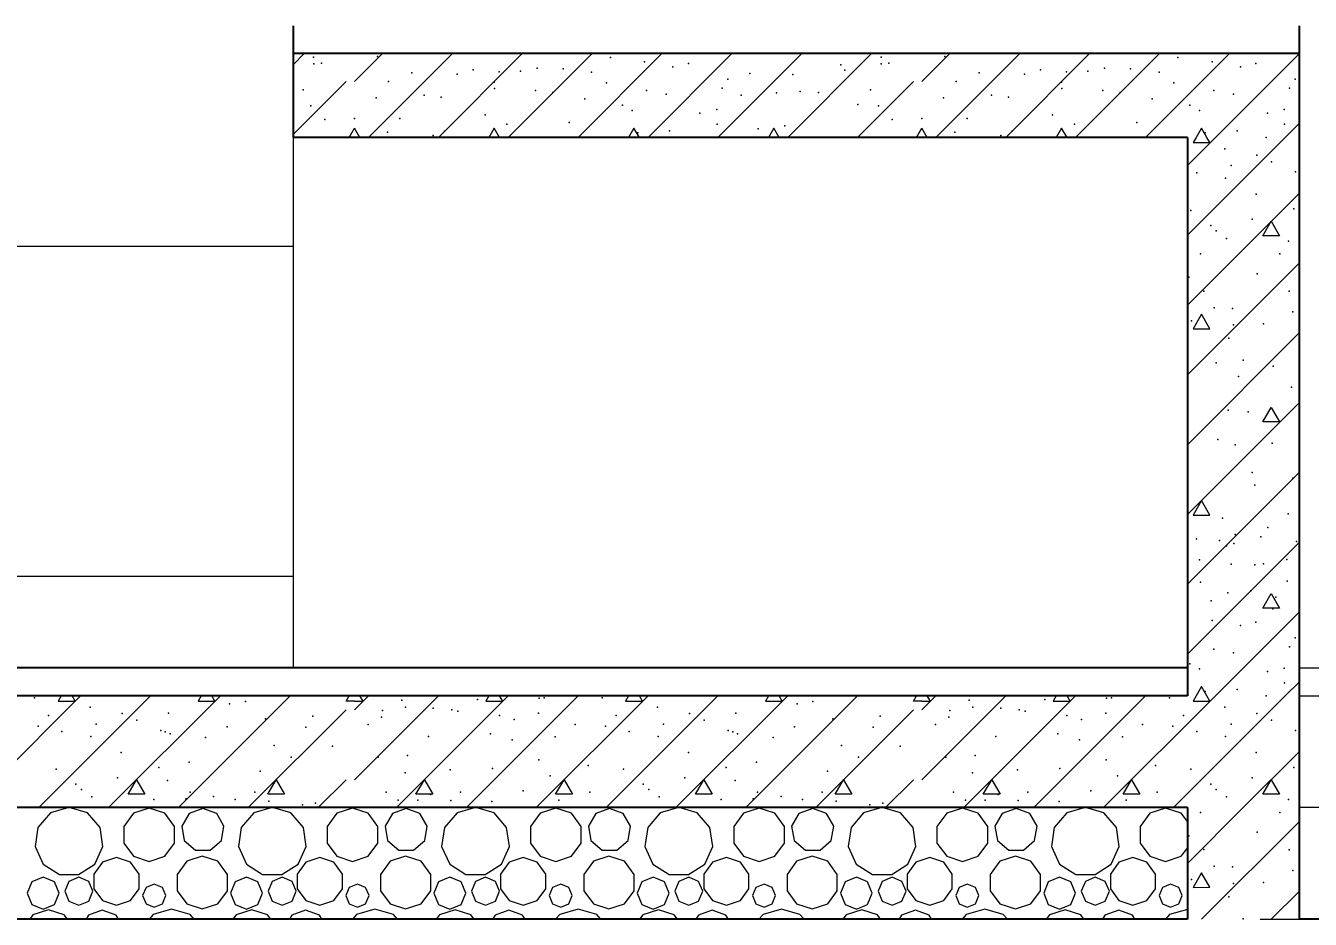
# Model space of a CAD drawing. Header units: millimetres. Extents: x 18162 to 7085488, y 72188 to 247925.
# Drawn here: x 3674101 to 3676399, y 90368 to 91968 of the extents above; entities that cross this region are included whole.
import ezdxf

# ---------------------------------------------------------------- set-up
doc = ezdxf.new("R2010")
doc.units = ezdxf.units.MM
doc.header["$MEASUREMENT"] = 0
doc.linetypes.add('Dot & Dashed', pattern=[670.277762, 317.5, -176.388889, 0, -176.388874])
doc.layers.add('Archicad Doors', color=7, linetype='Continuous')
doc.layers.add('Structural - Bearing', color=7, linetype='Continuous')
doc.styles.add('GENERATED_STYLE_3', font='', dxfattribs={"width": 0.8})
doc.styles.get('GENERATED_STYLE_3').set_extended_font_data('ISOCPEUR MON')
doc.dimstyles.new('GENERATED_STYLE__5', dxfattribs={"dimtxt": 220.000005, "dimasz": 114, "dimexe": 0.18, "dimexo": 150, "dimgap": 0, "dimtad": 1, "dimdec": 0, "dimzin": 0, "dimdsep": 46, "dimtxsty": 'GENERATED_STYLE_3', "dimblk": 'ARROWHEAD_2', "dimblk1": 'ARROWHEAD_2', "dimblk2": 'ARROWHEAD_2', "dimcen": 0.09, "dimclrd": 13, "dimclre": 13, "dimclrt": 13, "dimadec": 0, "dimazin": 0, "dimtfac": 1, "dimtdec": 4, "dimtmove": 0, "dimatfit": 3, "dimfxl": 1, "dimtolj": 1, "dimtzin": 0, "dimarcsym": 0})
pattern_1 = [(0, (3761974.7, 95118), (0, 779.423), [48.75, -401.25]), (0, (3762199.7, 95507.7), (0, 779.423), [48.75, -401.25]), (60, (3761974.7, 95118), (-675, 389.7114), [48.75, -401.25]), (60, (3762424.7, 95118), (-675, 389.7114), [48.75, -401.25]), (120, (3762023.5, 95118), (675, 389.7114), [48.75, -401.25]), (120, (3762473.5, 95118), (675, 389.7114), [48.75, -401.25]), (0, (3761974.73, 95193), (0, 150), [0, -150, 0, -225]), (45, (3762049.73, 95193), (-106.06602, 106.06602), [0, -112.5, 0, -187.5])]

# ---------------------------------------------------------------- blocks, each defined once
blk = doc.blocks.new('*X779', base_point=(3761974.7, 95118))
at = {"layer": 'Structural - Bearing', "color": 7, "linetype": 'Continuous', "lineweight": 9}
for p, q in [((3676179.1, 91717.8), (3676229.2, 91768)), ((3676179.1, 91592.8), (3676354.2, 91768)), ((3676194.6, 91768), (3676189.2, 91758.6)), ((3676189.2, 91758.6), (3676219.3, 91758.6)), ((3676219.3, 91758.6), (3676213.8, 91768)), ((3676179.1, 91467.8), (3676379.1, 91667.8)), ((3676314, 91592), (3676329.2, 91618)), ((3676329.2, 91618), (3676344.1, 91591.9)), ((3676344.1, 91591.9), (3676314, 91592)), ((3676179.1, 91342.8), (3676379.1, 91542.8)), ((3676204.2, 91451.3), (3676189.2, 91425.3)), ((3676219.3, 91425.3), (3676204.2, 91451.3)), ((3676179.1, 91217.8), (3676379.1, 91417.8)), ((3676189.2, 91425.3), (3676219.3, 91425.3)), ((3676204.2, 91117.9), (3676379.1, 91292.8)), ((3676314, 91258.6), (3676329.2, 91284.6)), ((3676329.2, 91284.6), (3676344.1, 91258.6)), ((3676344.1, 91258.6), (3676314, 91258.6)), ((3676329.2, 91117.9), (3676379.1, 91167.8)), ((3676179.1, 90967.8), (3676329.2, 91117.9)), ((3676179.1, 91092.8), (3676204.2, 91117.9)), ((3676204.2, 91117.9), (3676189.2, 91091.9)), ((3676219.3, 91091.9), (3676204.2, 91117.9)), ((3676189.2, 91091.9), (3676219.3, 91091.9)), ((3676179.1, 90842.8), (3676379.1, 91042.8)), ((3676314, 90925.3), (3676329.2, 90951.3)), ((3676329.2, 90951.3), (3676344.1, 90925.2)), ((3676344.1, 90925.2), (3676314, 90925.3)), ((3676229.2, 90768), (3676379.1, 90917.8)), ((3676354.2, 90768), (3676379.1, 90792.8)), ((3676204.2, 90784.6), (3676194.6, 90768)), ((3676213.8, 90768), (3676204.2, 90784.6))]:
    blk.add_line(p, q, dxfattribs=at)
for p in [(3676320, 91767.9), (3676246, 91747.6), (3676303.4, 91736.4), (3676195.9, 91704.4), (3676257.2, 91717.6), (3676329.7, 91724.4), (3676372.6, 91706.1), (3676247.4, 91695.2), (3676301.9, 91666.6), (3676185.5, 91636.8), (3676369.3, 91639.8), (3676294.9, 91621.4), (3676220.8, 91610.2), (3676230.6, 91600.8), (3676249.3, 91587.2), (3676360.2, 91582.4), (3676202.6, 91559.3), (3676344.8, 91559.3), (3676304, 91523.9), (3676181.7, 91517.5), (3676208.8, 91492.8), (3676361.4, 91492.7), (3676227.3, 91462.9), (3676259.8, 91461.9), (3676367.9, 91455.7), (3676186.3, 91439.4), (3676261.8, 91432.1), (3676315.4, 91434.1), (3676253.3, 91408.5), (3676230.4, 91364.5), (3676278.9, 91369), (3676270.6, 91339.8), (3676332.4, 91358.4), (3676365.5, 91320.8), (3676252, 91279.5), (3676287.6, 91276.5), (3676233.5, 91227), (3676264.9, 91217.3), (3676264.9, 91217.3), (3676330.8, 91220.8), (3676180.1, 91165.2), (3676295.3, 91168.3), (3676367.8, 91158), (3676299.9, 91145.1), (3676242.2, 91086.2), (3676359.4, 91093.9), (3676323.3, 91069.5), (3676195.2, 91049.5), (3676236.6, 91046), (3676262.3, 91040.8), (3676264.4, 91056.8), (3676310.4, 91052.8), (3676374.4, 91044.7), (3676248.9, 91036.7), (3676200.8, 91011.9), (3676257.6, 91003.8), (3676299.9, 91002.7), (3676315.4, 91004.3), (3676357.1, 91012), (3676202.6, 90971.8), (3676357.8, 90973.5), (3676251.2, 90952.3), (3676292.4, 90956.2), (3676221.5, 90938.1), (3676332.3, 90924), (3676337.4, 90944.6), (3676223.3, 90903), (3676301.6, 90900.2), (3676274, 90894.1), (3676361.8, 90855.9), (3676371.8, 90872.1), (3676226.7, 90851.9), (3676261.7, 90845.3), (3676183.8, 90825.5), (3676201, 90816.4), (3676322.3, 90811.5), (3676352.3, 90817.9), (3676352.9, 90791.3), (3676211.2, 90775.9), (3676267.9, 90779.7)]:
    blk.add_point(p, dxfattribs=at)
blk = doc.blocks.new('*X780', base_point=(3761974.7, 95118))
at = {"layer": 'Structural - Bearing', "color": 7, "linetype": 'Continuous', "lineweight": 9}
for p, q in [((3676179.1, 90467.8), (3676279.2, 90568)), ((3676204.2, 90368), (3676379.1, 90542.8)), ((3676204.2, 90451.3), (3676189.2, 90425.2)), ((3676219.3, 90425.3), (3676204.2, 90451.3)), ((3676189.2, 90425.2), (3676219.3, 90425.3)), ((3676329.2, 90368), (3676379.1, 90417.8))]:
    blk.add_line(p, q, dxfattribs=at)
for p in [(3676202.6, 90559.2), (3676344.8, 90559.3), (3676181.7, 90517.5), (3676304, 90523.9), (3676208.8, 90492.8), (3676361.4, 90492.7), (3676227.3, 90462.9), (3676259.8, 90461.9), (3676367.9, 90455.7), (3676186.3, 90439.4), (3676261.8, 90432), (3676315.4, 90434.1), (3676253.3, 90408.5), (3676278.9, 90369)]:
    blk.add_point(p, dxfattribs=at)
blk = doc.blocks.new('*X972', base_point=(3761974.7, 95118))
at = {"layer": 'Structural - Bearing', "color": 7, "linetype": 'Continuous', "lineweight": 9}
for p, q in [((3674579.1, 91898.1), (3674599, 91918)), ((3674689, 91867.9), (3674739.1, 91918)), ((3674714.1, 91768), (3674864.1, 91918)), ((3674839.1, 91768), (3674989.1, 91918)), ((3674964.1, 91768), (3675114.1, 91918)), ((3675089.1, 91768), (3675239.1, 91918)), ((3675214.1, 91768), (3675364.1, 91918)), ((3675339.1, 91768), (3675489.1, 91918)), ((3675464.1, 91768), (3675614.1, 91918)), ((3675704.2, 91867.9), (3675754.2, 91918)), ((3675729.2, 91768), (3675879.2, 91918)), ((3675854.2, 91768), (3676004.2, 91918)), ((3675979.2, 91768), (3676129.2, 91918)), ((3676104.2, 91768), (3676254.2, 91918)), ((3676229.2, 91768), (3676379.1, 91917.8)), ((3674579.1, 91773.1), (3674673.9, 91867.9)), ((3675589.1, 91768), (3675689, 91867.9)), ((3674679.4, 91768), (3674689, 91784.6)), ((3674698.7, 91768), (3674689, 91784.6)), ((3674939, 91784.6), (3674929.5, 91768)), ((3674948.7, 91768), (3674939, 91784.6)), ((3675189, 91784.6), (3675179.5, 91768)), ((3675198.7, 91768), (3675189, 91784.6)), ((3675439, 91784.6), (3675429.5, 91768)), ((3675448.7, 91768), (3675439, 91784.6)), ((3675694.5, 91768), (3675704.2, 91784.6)), ((3675713.8, 91768), (3675704.2, 91784.6)), ((3675954.2, 91784.6), (3675944.6, 91768)), ((3675963.8, 91768), (3675954.2, 91784.6)), ((3676204.2, 91784.6), (3676194.6, 91768)), ((3676213.8, 91768), (3676204.2, 91784.6)), ((3676354.2, 91768), (3676379.1, 91792.8))]:
    blk.add_line(p, q, dxfattribs=at)
for p in [(3674615.8, 91911.6), (3674730, 91913.1), (3675147.2, 91911.1), (3675631, 91911.6), (3675745.2, 91913.1), (3676162.3, 91911.1), (3674616, 91899.8), (3674629.7, 91900.8), (3674901.2, 91889.2), (3675015.8, 91891.8), (3675062.2, 91890.5), (3675208.1, 91903), (3675258.8, 91894.2), (3675286.5, 91900.2), (3675559.2, 91897.6), (3675566.1, 91888.4), (3675631.1, 91899.8), (3675644.9, 91900.8), (3675916.3, 91889.2), (3676031, 91891.8), (3676077.3, 91890.5), (3676223.3, 91903), (3676274, 91894.2), (3676301.6, 91900.2), (3674750.1, 91868.3), (3674791.6, 91883.8), (3674872.5, 91881.2), (3674938.7, 91866.8), (3674947.9, 91885.3), (3674985.8, 91886.3), (3675113.3, 91885), (3675139.9, 91865.5), (3675356.7, 91872.1), (3675396.1, 91882.2), (3675473.3, 91880.7), (3675765.3, 91868.3), (3675806.7, 91883.8), (3675887.6, 91881.2), (3675953.8, 91866.8), (3675963.1, 91885.3), (3676000.9, 91886.3), (3676128.4, 91885), (3676155, 91865.5), (3676371.8, 91872.1), (3674596.9, 91853.2), (3674813.5, 91843.6), (3674939.4, 91855.4), (3675012.7, 91851.7), (3675043.7, 91848.2), (3675211.6, 91851.9), (3675246.6, 91845.3), (3675346.6, 91856), (3675380.6, 91843.6), (3675444.2, 91847.7), (3675486.3, 91850.2), (3675519, 91848.5), (3675519, 91848.5), (3675612.1, 91853.2), (3675828.6, 91843.6), (3675954.5, 91855.4), (3676027.8, 91851.7), (3676058.9, 91848.2), (3676226.7, 91851.9), (3676261.7, 91845.3), (3676361.8, 91856), (3674611, 91824.6), (3674727.5, 91838.9), (3674844.1, 91839.9), (3675101.1, 91837.3), (3675168.7, 91825.5), (3675589.7, 91827.1), (3675626.2, 91824.6), (3675742.6, 91838.9), (3675859.3, 91839.9), (3676116.2, 91837.3), (3676183.8, 91825.5), (3674636, 91799.8), (3674689, 91801.7), (3674769.9, 91801.7), (3674923, 91808.3), (3675185.9, 91816.4), (3675307.1, 91811.5), (3675337.2, 91818), (3675651.2, 91799.8), (3675704.2, 91801.7), (3675785, 91801.7), (3675938.1, 91808.3), (3676201, 91816.4), (3676322.3, 91811.5), (3676352.3, 91818), (3674748, 91777.2), (3674850.3, 91779.2), (3674961.7, 91791.4), (3675073.2, 91794.4), (3675196.1, 91775.9), (3675252.8, 91779.8), (3675337.8, 91791.4), (3675411.2, 91783.6), (3675458.8, 91788.8), (3675763.1, 91777.2), (3675865.4, 91779.2), (3675976.9, 91791.4), (3676088.4, 91794.4), (3676211.2, 91775.9), (3676267.9, 91779.8), (3676352.9, 91791.4), (3674830, 91771.6), (3675579.8, 91768.4), (3675845.1, 91771.6)]:
    blk.add_point(p, dxfattribs=at)
blk = doc.blocks.new('*X1018', base_point=(3761974.7, 95118))
at = {"layer": 'Structural - Bearing', "color": 7, "linetype": 'Continuous', "lineweight": 9}
for p, q in [((3674145, 90558.4), (3674122.4, 90532.3)), ((3674177.8, 90568), (3674145, 90558.4)), ((3674211.2, 90558.4), (3674178.4, 90568)), ((3674233.8, 90532.3), (3674211.2, 90558.4)), ((3674293.6, 90557.9), (3674276.3, 90534.1)), ((3674321.7, 90567.1), (3674293.6, 90557.9)), ((3674349.7, 90557.9), (3674321.7, 90567.1)), ((3674367.1, 90534.1), (3674349.7, 90557.9)), ((3674393.1, 90557.5), (3674379.9, 90534.8)), ((3674417.7, 90566.5), (3674393.1, 90557.5)), ((3674442.4, 90557.5), (3674417.7, 90566.5)), ((3674455.5, 90534.8), (3674442.4, 90557.5)), ((3674508.7, 90558.4), (3674486.1, 90532.3)), ((3674541.5, 90568), (3674508.7, 90558.4)), ((3674574.9, 90558.4), (3674542.2, 90568)), ((3674597.5, 90532.3), (3674574.9, 90558.4)), ((3674657.4, 90557.9), (3674640, 90534.1)), ((3674685.4, 90567.1), (3674657.4, 90557.9)), ((3674713.4, 90557.9), (3674685.4, 90567.1)), ((3674730.8, 90534.1), (3674713.4, 90557.9)), ((3674756.8, 90557.5), (3674743.7, 90534.8)), ((3674781.4, 90566.5), (3674756.8, 90557.5)), ((3674806.1, 90557.5), (3674781.4, 90566.5)), ((3674819.2, 90534.8), (3674806.1, 90557.5)), ((3674872.4, 90558.4), (3674849.9, 90532.3)), ((3674905.2, 90568), (3674872.4, 90558.4)), ((3674938.6, 90558.4), (3674905.9, 90568)), ((3674961.2, 90532.3), (3674938.6, 90558.4)), ((3675021.1, 90557.9), (3675003.7, 90534.1)), ((3675049.1, 90567.1), (3675021.1, 90557.9)), ((3675077.1, 90557.9), (3675049.1, 90567.1)), ((3675094.5, 90534.1), (3675077.1, 90557.9)), ((3675120.5, 90557.5), (3675107.4, 90534.8)), ((3675145.1, 90566.5), (3675120.5, 90557.5)), ((3675169.8, 90557.5), (3675145.1, 90566.5)), ((3675182.9, 90534.8), (3675169.8, 90557.5)), ((3675236.1, 90558.4), (3675213.6, 90532.3)), ((3675268.9, 90568), (3675236.1, 90558.4)), ((3675302.3, 90558.4), (3675269.6, 90568)), ((3675324.9, 90532.3), (3675302.3, 90558.4)), ((3675384.8, 90557.9), (3675367.4, 90534.1)), ((3675412.8, 90567.1), (3675384.8, 90557.9)), ((3675440.8, 90557.9), (3675412.8, 90567.1)), ((3675458.2, 90534.1), (3675440.8, 90557.9)), ((3675484.2, 90557.5), (3675471.1, 90534.8)), ((3675508.8, 90566.5), (3675484.2, 90557.5)), ((3675533.5, 90557.5), (3675508.8, 90566.5)), ((3675546.6, 90534.8), (3675533.5, 90557.5)), ((3675599.9, 90558.4), (3675577.3, 90532.3)), ((3675632.6, 90568), (3675599.9, 90558.4)), ((3675666, 90558.4), (3675633.3, 90568)), ((3675688.6, 90532.3), (3675666, 90558.4)), ((3675748.5, 90557.9), (3675731.1, 90534.1)), ((3675776.5, 90567.1), (3675748.5, 90557.9)), ((3675804.6, 90557.9), (3675776.5, 90567.1)), ((3675821.9, 90534.1), (3675804.6, 90557.9)), ((3675847.9, 90557.5), (3675834.8, 90534.8)), ((3675872.5, 90566.5), (3675847.9, 90557.5)), ((3675897.2, 90557.5), (3675872.5, 90566.5)), ((3675910.3, 90534.8), (3675897.2, 90557.5)), ((3675963.6, 90558.4), (3675941, 90532.3)), ((3675996.3, 90568), (3675963.6, 90558.4)), ((3676029.8, 90558.4), (3675997, 90568)), ((3676052.3, 90532.3), (3676029.8, 90558.4)), ((3676112.2, 90557.9), (3676094.9, 90534.1)), ((3676140.2, 90567.1), (3676112.2, 90557.9)), ((3676168.3, 90557.9), (3676140.2, 90567.1)), ((3676179.1, 90543.1), (3676168.3, 90557.9)), ((3674122.4, 90532.3), (3674117.5, 90498.2)), ((3674238.7, 90498.2), (3674233.8, 90532.3)), ((3674276.3, 90534.1), (3674276.3, 90504.6)), ((3674367.1, 90504.6), (3674367.1, 90534.1)), ((3674379.9, 90534.8), (3674384.5, 90509)), ((3674450.9, 90509), (3674455.5, 90534.8)), ((3674486.1, 90532.3), (3674481.2, 90498.2)), ((3674602.4, 90498.2), (3674597.5, 90532.3)), ((3674640, 90534.1), (3674640, 90504.6)), ((3674730.8, 90504.6), (3674730.8, 90534.1)), ((3674743.7, 90534.8), (3674748.2, 90509)), ((3674814.6, 90509), (3674819.2, 90534.8)), ((3674849.9, 90532.3), (3674844.9, 90498.2)), ((3674966.1, 90498.2), (3674961.2, 90532.3)), ((3675003.7, 90534.1), (3675003.7, 90504.6)), ((3675094.5, 90504.6), (3675094.5, 90534.1)), ((3675107.4, 90534.8), (3675111.9, 90509)), ((3675178.4, 90509), (3675182.9, 90534.8)), ((3675213.6, 90532.3), (3675208.7, 90498.2)), ((3675329.8, 90498.2), (3675324.9, 90532.3)), ((3675367.4, 90534.1), (3675367.4, 90504.6)), ((3675458.2, 90504.6), (3675458.2, 90534.1)), ((3675471.1, 90534.8), (3675475.6, 90509)), ((3675542.1, 90509), (3675546.6, 90534.8)), ((3675577.3, 90532.3), (3675572.4, 90498.2)), ((3675693.5, 90498.2), (3675688.6, 90532.3)), ((3675731.1, 90534.1), (3675731.1, 90504.6)), ((3675821.9, 90504.6), (3675821.9, 90534.1)), ((3675834.8, 90534.8), (3675839.3, 90509)), ((3675905.8, 90509), (3675910.3, 90534.8)), ((3675941, 90532.3), (3675936.1, 90498.2)), ((3676057.2, 90498.2), (3676052.3, 90532.3)), ((3676094.9, 90534.1), (3676094.9, 90504.6)), ((3674384.5, 90509), (3674404.6, 90492.1)), ((3674430.8, 90492.1), (3674450.9, 90509)), ((3674748.2, 90509), (3674768.3, 90492.1)), ((3674794.5, 90492.1), (3674814.6, 90509)), ((3675111.9, 90509), (3675132, 90492.1)), ((3675158.3, 90492.1), (3675178.4, 90509)), ((3675475.6, 90509), (3675495.7, 90492.1)), ((3675522, 90492.1), (3675542.1, 90509)), ((3675839.3, 90509), (3675859.4, 90492.1)), ((3675885.7, 90492.1), (3675905.8, 90509)), ((3674117.5, 90498.2), (3674131.9, 90466.8)), ((3674224.4, 90466.8), (3674238.7, 90498.2)), ((3674276.3, 90504.6), (3674293.6, 90480.8)), ((3674349.7, 90480.8), (3674367.1, 90504.6)), ((3674404.6, 90492.1), (3674430.8, 90492.1)), ((3674481.2, 90498.2), (3674495.6, 90466.8)), ((3674588.1, 90466.8), (3674602.4, 90498.2)), ((3674640, 90504.6), (3674657.4, 90480.8)), ((3674713.4, 90480.8), (3674730.8, 90504.6)), ((3674768.3, 90492.1), (3674794.5, 90492.1)), ((3674844.9, 90498.2), (3674859.3, 90466.8)), ((3674951.8, 90466.8), (3674966.1, 90498.2)), ((3675003.7, 90504.6), (3675021.1, 90480.8)), ((3675077.1, 90480.8), (3675094.5, 90504.6)), ((3675132, 90492.1), (3675158.3, 90492.1)), ((3675208.7, 90498.2), (3675223, 90466.8)), ((3675315.5, 90466.8), (3675329.8, 90498.2)), ((3675367.4, 90504.6), (3675384.8, 90480.8)), ((3675440.8, 90480.8), (3675458.2, 90504.6)), ((3675495.7, 90492.1), (3675522, 90492.1)), ((3675572.4, 90498.2), (3675586.7, 90466.8)), ((3675679.2, 90466.8), (3675693.5, 90498.2)), ((3675731.1, 90504.6), (3675748.5, 90480.8)), ((3675804.6, 90480.8), (3675821.9, 90504.6)), ((3675859.4, 90492.1), (3675885.7, 90492.1)), ((3675936.1, 90498.2), (3675950.4, 90466.8)), ((3676042.9, 90466.8), (3676057.2, 90498.2)), ((3676094.9, 90504.6), (3676112.2, 90480.8)), ((3676168.3, 90480.8), (3676179.1, 90495.6)), ((3674131.9, 90466.8), (3674160.9, 90448.2)), ((3674195.4, 90448.2), (3674224.4, 90466.8)), ((3674238.2, 90470.4), (3674222.8, 90449.1)), ((3674263.2, 90478.5), (3674238.2, 90470.4)), ((3674288.2, 90470.4), (3674263.2, 90478.5)), ((3674303.7, 90449.1), (3674288.2, 90470.4)), ((3674293.6, 90480.8), (3674321.7, 90471.6)), ((3674321.7, 90471.6), (3674349.7, 90480.8)), ((3674388.9, 90472.1), (3674371.7, 90448.4)), ((3674416.7, 90481.1), (3674388.9, 90472.1)), ((3674444.5, 90472.1), (3674416.7, 90481.1)), ((3674461.7, 90448.4), (3674444.5, 90472.1)), ((3674495.6, 90466.8), (3674524.6, 90448.2)), ((3674559.1, 90448.2), (3674588.1, 90466.8)), ((3674601.9, 90470.4), (3674586.5, 90449.1)), ((3674626.9, 90478.5), (3674601.9, 90470.4)), ((3674651.9, 90470.4), (3674626.9, 90478.5)), ((3674667.4, 90449.1), (3674651.9, 90470.4)), ((3674657.4, 90480.8), (3674685.4, 90471.6)), ((3674685.4, 90471.6), (3674713.4, 90480.8)), ((3674752.6, 90472.1), (3674735.4, 90448.4)), ((3674780.4, 90481.1), (3674752.6, 90472.1)), ((3674808.2, 90472.1), (3674780.4, 90481.1)), ((3674825.4, 90448.4), (3674808.2, 90472.1)), ((3674859.3, 90466.8), (3674888.3, 90448.2)), ((3674922.8, 90448.2), (3674951.8, 90466.8)), ((3674965.6, 90470.4), (3674950.2, 90449.1)), ((3674990.6, 90478.5), (3674965.6, 90470.4)), ((3675015.6, 90470.4), (3674990.6, 90478.5)), ((3675031.1, 90449.1), (3675015.6, 90470.4)), ((3675021.1, 90480.8), (3675049.1, 90471.6)), ((3675049.1, 90471.6), (3675077.1, 90480.8)), ((3675116.3, 90472.1), (3675099.1, 90448.4)), ((3675144.1, 90481.1), (3675116.3, 90472.1)), ((3675171.9, 90472.1), (3675144.1, 90481.1)), ((3675189.1, 90448.4), (3675171.9, 90472.1)), ((3675223, 90466.8), (3675252, 90448.2)), ((3675286.5, 90448.2), (3675315.5, 90466.8)), ((3675329.3, 90470.4), (3675313.9, 90449.1)), ((3675354.3, 90478.5), (3675329.3, 90470.4)), ((3675379.4, 90470.4), (3675354.3, 90478.5)), ((3675394.8, 90449.1), (3675379.4, 90470.4)), ((3675384.8, 90480.8), (3675412.8, 90471.6)), ((3675412.8, 90471.6), (3675440.8, 90480.8)), ((3675480, 90472.1), (3675462.8, 90448.4)), ((3675507.8, 90481.1), (3675480, 90472.1)), ((3675535.6, 90472.1), (3675507.8, 90481.1)), ((3675552.8, 90448.4), (3675535.6, 90472.1)), ((3675586.7, 90466.8), (3675615.7, 90448.2)), ((3675650.2, 90448.2), (3675679.2, 90466.8)), ((3675693, 90470.4), (3675677.6, 90449.1)), ((3675718.1, 90478.5), (3675693, 90470.4)), ((3675743.1, 90470.4), (3675718.1, 90478.5)), ((3675758.5, 90449.1), (3675743.1, 90470.4)), ((3675748.5, 90480.8), (3675776.5, 90471.6)), ((3675776.5, 90471.6), (3675804.6, 90480.8)), ((3675843.7, 90472.1), (3675826.5, 90448.4)), ((3675871.5, 90481.1), (3675843.7, 90472.1)), ((3675899.3, 90472.1), (3675871.5, 90481.1)), ((3675916.5, 90448.4), (3675899.3, 90472.1)), ((3675950.4, 90466.8), (3675979.4, 90448.2)), ((3676013.9, 90448.2), (3676042.9, 90466.8)), ((3676056.7, 90470.4), (3676041.3, 90449.1)), ((3676081.8, 90478.5), (3676056.7, 90470.4)), ((3676106.8, 90470.4), (3676081.8, 90478.5)), ((3676122.2, 90449.1), (3676106.8, 90470.4)), ((3676112.2, 90480.8), (3676140.2, 90471.6)), ((3676140.2, 90471.6), (3676168.3, 90480.8)), ((3674132, 90443.3), (3674111.8, 90434.9)), ((3674152.2, 90434.9), (3674132, 90443.3)), ((3674160.9, 90448.2), (3674195.4, 90448.2)), ((3674195.8, 90443.3), (3674178.1, 90436)), ((3674213.6, 90436), (3674195.8, 90443.3)), ((3674222.8, 90449.1), (3674222.8, 90422.8)), ((3674303.7, 90422.8), (3674303.7, 90449.1)), ((3674371.7, 90448.4), (3674371.7, 90419.2)), ((3674461.7, 90419.2), (3674461.7, 90448.4)), ((3674495.7, 90443.3), (3674475.5, 90434.9)), ((3674515.9, 90434.9), (3674495.7, 90443.3)), ((3674524.6, 90448.2), (3674559.1, 90448.2)), ((3674559.6, 90443.3), (3674541.8, 90436)), ((3674577.3, 90436), (3674559.6, 90443.3)), ((3674586.5, 90449.1), (3674586.5, 90422.8)), ((3674667.4, 90422.8), (3674667.4, 90449.1)), ((3674735.4, 90448.4), (3674735.4, 90419.2)), ((3674825.4, 90419.2), (3674825.4, 90448.4)), ((3674859.4, 90443.3), (3674839.2, 90434.9)), ((3674879.7, 90434.9), (3674859.4, 90443.3)), ((3674888.3, 90448.2), (3674922.8, 90448.2)), ((3674923.3, 90443.3), (3674905.5, 90436)), ((3674941, 90436), (3674923.3, 90443.3)), ((3674950.2, 90449.1), (3674950.2, 90422.8)), ((3675031.1, 90422.8), (3675031.1, 90449.1)), ((3675099.1, 90448.4), (3675099.1, 90419.2)), ((3675189.1, 90419.2), (3675189.1, 90448.4)), ((3675223.1, 90443.3), (3675202.9, 90434.9)), ((3675243.4, 90434.9), (3675223.1, 90443.3)), ((3675252, 90448.2), (3675286.5, 90448.2)), ((3675287, 90443.3), (3675269.2, 90436)), ((3675304.7, 90436), (3675287, 90443.3)), ((3675313.9, 90449.1), (3675313.9, 90422.8)), ((3675394.8, 90422.8), (3675394.8, 90449.1)), ((3675462.8, 90448.4), (3675462.8, 90419.2)), ((3675552.8, 90419.2), (3675552.8, 90448.4)), ((3675586.9, 90443.3), (3675566.6, 90434.9)), ((3675607.1, 90434.9), (3675586.9, 90443.3)), ((3675615.7, 90448.2), (3675650.2, 90448.2)), ((3675650.7, 90443.3), (3675633, 90436)), ((3675668.4, 90436), (3675650.7, 90443.3)), ((3675677.6, 90449.1), (3675677.6, 90422.8)), ((3675758.5, 90422.8), (3675758.5, 90449.1)), ((3675826.5, 90448.4), (3675826.5, 90419.2)), ((3675916.5, 90419.2), (3675916.5, 90448.4)), ((3675950.6, 90443.3), (3675930.3, 90434.9)), ((3675970.8, 90434.9), (3675950.6, 90443.3)), ((3675979.4, 90448.2), (3676013.9, 90448.2)), ((3676014.4, 90443.3), (3675996.7, 90436)), ((3676032.1, 90436), (3676014.4, 90443.3)), ((3676041.3, 90449.1), (3676041.3, 90422.8)), ((3676122.2, 90422.8), (3676122.2, 90449.1)), ((3674111.8, 90434.9), (3674103.4, 90414.7)), ((3674160.6, 90414.7), (3674152.2, 90434.9)), ((3674178.1, 90436), (3674170.8, 90418.2)), ((3674170.8, 90418.2), (3674178.1, 90400.5)), ((3674220.9, 90418.2), (3674213.6, 90436)), ((3674213.6, 90400.5), (3674220.9, 90418.2)), ((3674222.8, 90422.8), (3674238.2, 90401.5)), ((3674288.2, 90401.5), (3674303.7, 90422.8)), ((3674316, 90425.2), (3674309.9, 90410.5)), ((3674330.6, 90431.2), (3674316, 90425.2)), ((3674345.2, 90425.2), (3674330.6, 90431.2)), ((3674351.3, 90410.5), (3674345.2, 90425.2)), ((3674371.7, 90419.2), (3674388.9, 90395.5)), ((3674444.5, 90395.5), (3674461.7, 90419.2)), ((3674475.5, 90434.9), (3674467.1, 90414.7)), ((3674524.3, 90414.7), (3674515.9, 90434.9)), ((3674541.8, 90436), (3674534.5, 90418.2)), ((3674534.5, 90418.2), (3674541.8, 90400.5)), ((3674584.6, 90418.2), (3674577.3, 90436)), ((3674577.3, 90400.5), (3674584.6, 90418.2)), ((3674586.5, 90422.8), (3674601.9, 90401.5)), ((3674651.9, 90401.5), (3674667.4, 90422.8)), ((3674679.7, 90425.2), (3674673.6, 90410.5)), ((3674694.3, 90431.2), (3674679.7, 90425.2)), ((3674708.9, 90425.2), (3674694.3, 90431.2)), ((3674715, 90410.5), (3674708.9, 90425.2)), ((3674735.4, 90419.2), (3674752.6, 90395.5)), ((3674808.2, 90395.5), (3674825.4, 90419.2)), ((3674839.2, 90434.9), (3674830.8, 90414.7)), ((3674888, 90414.7), (3674879.7, 90434.9)), ((3674905.5, 90436), (3674898.2, 90418.2)), ((3674898.2, 90418.2), (3674905.5, 90400.5)), ((3674948.3, 90418.2), (3674941, 90436)), ((3674941, 90400.5), (3674948.3, 90418.2)), ((3674950.2, 90422.8), (3674965.6, 90401.5)), ((3675015.6, 90401.5), (3675031.1, 90422.8)), ((3675043.4, 90425.2), (3675037.3, 90410.5)), ((3675058, 90431.2), (3675043.4, 90425.2)), ((3675072.6, 90425.2), (3675058, 90431.2)), ((3675078.7, 90410.5), (3675072.6, 90425.2)), ((3675099.1, 90419.2), (3675116.3, 90395.5)), ((3675171.9, 90395.5), (3675189.1, 90419.2)), ((3675202.9, 90434.9), (3675194.6, 90414.7)), ((3675251.7, 90414.7), (3675243.4, 90434.9)), ((3675269.2, 90436), (3675261.9, 90418.2)), ((3675261.9, 90418.2), (3675269.2, 90400.5)), ((3675312, 90418.2), (3675304.7, 90436)), ((3675304.7, 90400.5), (3675312, 90418.2)), ((3675313.9, 90422.8), (3675329.3, 90401.5)), ((3675379.4, 90401.5), (3675394.8, 90422.8)), ((3675407.1, 90425.2), (3675401, 90410.5)), ((3675421.7, 90431.2), (3675407.1, 90425.2)), ((3675436.3, 90425.2), (3675421.7, 90431.2)), ((3675442.4, 90410.5), (3675436.3, 90425.2)), ((3675462.8, 90419.2), (3675480, 90395.5)), ((3675535.6, 90395.5), (3675552.8, 90419.2)), ((3675566.6, 90434.9), (3675558.3, 90414.7)), ((3675615.4, 90414.7), (3675607.1, 90434.9)), ((3675633, 90436), (3675625.6, 90418.2)), ((3675625.6, 90418.2), (3675633, 90400.5)), ((3675675.8, 90418.2), (3675668.4, 90436)), ((3675668.4, 90400.5), (3675675.8, 90418.2)), ((3675677.6, 90422.8), (3675693, 90401.5)), ((3675743.1, 90401.5), (3675758.5, 90422.8)), ((3675770.8, 90425.2), (3675764.8, 90410.5)), ((3675785.4, 90431.2), (3675770.8, 90425.2)), ((3675800, 90425.2), (3675785.4, 90431.2)), ((3675806.1, 90410.5), (3675800, 90425.2)), ((3675826.5, 90419.2), (3675843.7, 90395.5)), ((3675899.3, 90395.5), (3675916.5, 90419.2)), ((3675930.3, 90434.9), (3675922, 90414.7)), ((3675979.1, 90414.7), (3675970.8, 90434.9)), ((3675996.7, 90436), (3675989.3, 90418.2)), ((3675989.3, 90418.2), (3675996.7, 90400.5)), ((3676039.5, 90418.2), (3676032.1, 90436)), ((3676032.1, 90400.5), (3676039.5, 90418.2)), ((3676041.3, 90422.8), (3676056.7, 90401.5)), ((3676106.8, 90401.5), (3676122.2, 90422.8)), ((3676134.5, 90425.2), (3676128.5, 90410.5)), ((3676149.1, 90431.2), (3676134.5, 90425.2)), ((3676163.8, 90425.2), (3676149.1, 90431.2)), ((3676169.8, 90410.5), (3676163.8, 90425.2)), ((3674103.4, 90414.7), (3674111.8, 90394.5)), ((3674111.8, 90394.5), (3674132, 90386.1)), ((3674132, 90386.1), (3674152.2, 90394.5)), ((3674152.2, 90394.5), (3674160.6, 90414.7)), ((3674178.1, 90400.5), (3674195.8, 90393.2)), ((3674195.8, 90393.2), (3674213.6, 90400.5)), ((3674238.2, 90401.5), (3674263.2, 90393.4)), ((3674263.2, 90393.4), (3674288.2, 90401.5)), ((3674309.9, 90410.5), (3674316, 90395.9)), ((3674316, 90395.9), (3674330.6, 90389.9)), ((3674330.6, 90389.9), (3674345.2, 90395.9)), ((3674345.2, 90395.9), (3674351.3, 90410.5)), ((3674388.9, 90395.5), (3674416.7, 90386.5)), ((3674416.7, 90386.5), (3674444.5, 90395.5)), ((3674467.1, 90414.7), (3674475.5, 90394.5)), ((3674475.5, 90394.5), (3674495.7, 90386.1)), ((3674495.7, 90386.1), (3674515.9, 90394.5)), ((3674515.9, 90394.5), (3674524.3, 90414.7)), ((3674541.8, 90400.5), (3674559.6, 90393.2)), ((3674559.6, 90393.2), (3674577.3, 90400.5)), ((3674601.9, 90401.5), (3674626.9, 90393.4)), ((3674626.9, 90393.4), (3674651.9, 90401.5)), ((3674673.6, 90410.5), (3674679.7, 90395.9)), ((3674679.7, 90395.9), (3674694.3, 90389.9)), ((3674694.3, 90389.9), (3674708.9, 90395.9)), ((3674708.9, 90395.9), (3674715, 90410.5)), ((3674752.6, 90395.5), (3674780.4, 90386.5)), ((3674780.4, 90386.5), (3674808.2, 90395.5)), ((3674830.8, 90414.7), (3674839.2, 90394.5)), ((3674839.2, 90394.5), (3674859.4, 90386.1)), ((3674859.4, 90386.1), (3674879.7, 90394.5)), ((3674879.7, 90394.5), (3674888, 90414.7)), ((3674905.5, 90400.5), (3674923.3, 90393.2)), ((3674923.3, 90393.2), (3674941, 90400.5)), ((3674965.6, 90401.5), (3674990.6, 90393.4)), ((3674990.6, 90393.4), (3675015.6, 90401.5)), ((3675037.3, 90410.5), (3675043.4, 90395.9)), ((3675043.4, 90395.9), (3675058, 90389.9)), ((3675058, 90389.9), (3675072.6, 90395.9)), ((3675072.6, 90395.9), (3675078.7, 90410.5)), ((3675116.3, 90395.5), (3675144.1, 90386.5)), ((3675144.1, 90386.5), (3675171.9, 90395.5)), ((3675194.6, 90414.7), (3675202.9, 90394.5)), ((3675202.9, 90394.5), (3675223.1, 90386.1)), ((3675223.1, 90386.1), (3675243.4, 90394.5)), ((3675243.4, 90394.5), (3675251.7, 90414.7)), ((3675269.2, 90400.5), (3675287, 90393.2)), ((3675287, 90393.2), (3675304.7, 90400.5)), ((3675329.3, 90401.5), (3675354.3, 90393.4)), ((3675354.3, 90393.4), (3675379.4, 90401.5)), ((3675401, 90410.5), (3675407.1, 90395.9)), ((3675407.1, 90395.9), (3675421.7, 90389.9)), ((3675421.7, 90389.9), (3675436.3, 90395.9)), ((3675436.3, 90395.9), (3675442.4, 90410.5)), ((3675480, 90395.5), (3675507.8, 90386.5)), ((3675507.8, 90386.5), (3675535.6, 90395.5)), ((3675558.3, 90414.7), (3675566.6, 90394.5)), ((3675566.6, 90394.5), (3675586.9, 90386.1)), ((3675586.9, 90386.1), (3675607.1, 90394.5)), ((3675607.1, 90394.5), (3675615.4, 90414.7)), ((3675633, 90400.5), (3675650.7, 90393.2)), ((3675650.7, 90393.2), (3675668.4, 90400.5)), ((3675693, 90401.5), (3675718.1, 90393.4)), ((3675718.1, 90393.4), (3675743.1, 90401.5)), ((3675764.8, 90410.5), (3675770.8, 90395.9)), ((3675770.8, 90395.9), (3675785.4, 90389.9)), ((3675785.4, 90389.9), (3675800, 90395.9)), ((3675800, 90395.9), (3675806.1, 90410.5)), ((3675843.7, 90395.5), (3675871.5, 90386.5)), ((3675871.5, 90386.5), (3675899.3, 90395.5)), ((3675922, 90414.7), (3675930.3, 90394.5)), ((3675930.3, 90394.5), (3675950.6, 90386.1)), ((3675950.6, 90386.1), (3675970.8, 90394.5)), ((3675970.8, 90394.5), (3675979.1, 90414.7)), ((3675996.7, 90400.5), (3676014.4, 90393.2)), ((3676014.4, 90393.2), (3676032.1, 90400.5)), ((3676056.7, 90401.5), (3676081.8, 90393.4)), ((3676081.8, 90393.4), (3676106.8, 90401.5)), ((3676128.5, 90410.5), (3676134.5, 90395.9)), ((3676134.5, 90395.9), (3676149.1, 90389.9)), ((3676149.1, 90389.9), (3676163.8, 90395.9)), ((3676163.8, 90395.9), (3676169.8, 90410.5)), ((3674113.6, 90375.9), (3674107.9, 90368)), ((3674141.7, 90385.1), (3674113.6, 90375.9)), ((3674169.7, 90375.9), (3674141.7, 90385.1)), ((3674175.5, 90368), (3674169.7, 90375.9)), ((3674213.1, 90375.6), (3674208.7, 90368)), ((3674237.7, 90384.5), (3674213.1, 90375.6)), ((3674262.4, 90375.6), (3674237.7, 90384.5)), ((3674266.7, 90368), (3674262.4, 90375.6)), ((3674328.7, 90376.4), (3674321.5, 90368)), ((3674361.8, 90386.1), (3674328.7, 90376.4)), ((3674394.9, 90376.4), (3674361.8, 90386.1)), ((3674402.2, 90368), (3674394.9, 90376.4)), ((3674477.4, 90375.9), (3674471.6, 90368)), ((3674505.4, 90385.1), (3674477.4, 90375.9)), ((3674533.4, 90375.9), (3674505.4, 90385.1)), ((3674539.2, 90368), (3674533.4, 90375.9)), ((3674576.8, 90375.6), (3674572.4, 90368)), ((3674601.4, 90384.5), (3674576.8, 90375.6)), ((3674626.1, 90375.6), (3674601.4, 90384.5)), ((3674630.4, 90368), (3674626.1, 90375.6)), ((3674692.4, 90376.4), (3674685.2, 90368)), ((3674725.5, 90386.1), (3674692.4, 90376.4)), ((3674758.6, 90376.4), (3674725.5, 90386.1)), ((3674765.9, 90368), (3674758.6, 90376.4)), ((3674841.1, 90375.9), (3674835.3, 90368)), ((3674869.1, 90385.1), (3674841.1, 90375.9)), ((3674897.1, 90375.9), (3674869.1, 90385.1)), ((3674902.9, 90368), (3674897.1, 90375.9)), ((3674940.5, 90375.6), (3674936.1, 90368)), ((3674965.1, 90384.5), (3674940.5, 90375.6)), ((3674989.8, 90375.6), (3674965.1, 90384.5)), ((3674994.1, 90368), (3674989.8, 90375.6)), ((3675056.1, 90376.4), (3675048.9, 90368)), ((3675089.2, 90386.1), (3675056.1, 90376.4)), ((3675122.3, 90376.4), (3675089.2, 90386.1)), ((3675129.6, 90368), (3675122.3, 90376.4)), ((3675204.8, 90375.9), (3675199, 90368)), ((3675232.8, 90385.1), (3675204.8, 90375.9)), ((3675260.8, 90375.9), (3675232.8, 90385.1)), ((3675266.6, 90368), (3675260.8, 90375.9)), ((3675304.2, 90375.6), (3675299.8, 90368)), ((3675328.8, 90384.5), (3675304.2, 90375.6)), ((3675353.5, 90375.6), (3675328.8, 90384.5)), ((3675357.9, 90368), (3675353.5, 90375.6)), ((3675419.9, 90376.4), (3675412.6, 90368)), ((3675453, 90386.1), (3675419.9, 90376.4)), ((3675486, 90376.4), (3675453, 90386.1)), ((3675493.3, 90368), (3675486, 90376.4)), ((3675568.5, 90375.9), (3675562.7, 90368)), ((3675596.5, 90385.1), (3675568.5, 90375.9)), ((3675624.6, 90375.9), (3675596.5, 90385.1)), ((3675630.3, 90368), (3675624.6, 90375.9)), ((3675667.9, 90375.6), (3675663.5, 90368)), ((3675692.5, 90384.5), (3675667.9, 90375.6)), ((3675717.2, 90375.6), (3675692.5, 90384.5)), ((3675721.6, 90368), (3675717.2, 90375.6)), ((3675783.6, 90376.4), (3675776.3, 90368)), ((3675816.7, 90386.1), (3675783.6, 90376.4)), ((3675849.8, 90376.4), (3675816.7, 90386.1)), ((3675857, 90368), (3675849.8, 90376.4)), ((3675932.2, 90375.9), (3675926.4, 90368)), ((3675960.2, 90385.1), (3675932.2, 90375.9)), ((3675988.3, 90375.9), (3675960.2, 90385.1)), ((3675994, 90368), (3675988.3, 90375.9)), ((3676031.6, 90375.6), (3676027.2, 90368)), ((3676056.3, 90384.5), (3676031.6, 90375.6)), ((3676080.9, 90375.6), (3676056.3, 90384.5)), ((3676085.3, 90368), (3676080.9, 90375.6)), ((3676147.3, 90376.4), (3676140, 90368)), ((3676179.1, 90385.7), (3676147.3, 90376.4))]:
    blk.add_line(p, q, dxfattribs=at)
blk = doc.blocks.new('*X1020', base_point=(3761974.7, 95118))
at = {"layer": 'Structural - Bearing', "color": 7, "linetype": 'Continuous', "lineweight": 9}
for p, q in [((3673999, 90568), (3674199, 90768)), ((3674124, 90568), (3674324, 90768)), ((3674164.4, 90768), (3674159, 90758.6)), ((3674189, 90758.6), (3674183.6, 90768)), ((3674249, 90568), (3674449, 90768)), ((3674374, 90568), (3674574, 90768)), ((3674414.4, 90768), (3674409, 90758.6)), ((3674439, 90758.6), (3674433.6, 90768)), ((3674673.9, 90758.6), (3674679.4, 90768)), ((3674689, 90617.9), (3674839.1, 90768)), ((3674689, 90742.9), (3674714.1, 90768)), ((3674704.2, 90758.6), (3674698.7, 90768)), ((3674764.1, 90568), (3674964.1, 90768)), ((3674889.1, 90568), (3675089.1, 90768)), ((3674929.5, 90768), (3674924.1, 90758.6)), ((3674954.2, 90758.6), (3674948.7, 90768)), ((3675014.1, 90568), (3675214.1, 90768)), ((3675139.1, 90568), (3675339.1, 90768)), ((3675179.5, 90768), (3675174.1, 90758.6)), ((3675204.2, 90758.6), (3675198.7, 90768)), ((3675264.1, 90568), (3675464.1, 90768)), ((3675389.1, 90568), (3675589.1, 90768)), ((3675429.5, 90768), (3675424.1, 90758.6)), ((3675454.2, 90758.6), (3675448.7, 90768)), ((3675689, 90758.6), (3675694.5, 90768)), ((3675704.2, 90617.9), (3675854.2, 90768)), ((3675704.2, 90742.9), (3675729.2, 90768)), ((3675719.3, 90758.6), (3675713.8, 90768)), ((3675779.2, 90568), (3675979.2, 90768)), ((3675904.2, 90568), (3676104.2, 90768)), ((3675944.6, 90768), (3675939.2, 90758.6)), ((3675969.3, 90758.6), (3675963.8, 90768)), ((3676029.2, 90568), (3676229.2, 90768)), ((3676154.2, 90568), (3676354.2, 90768)), ((3676194.6, 90768), (3676189.2, 90758.6)), ((3676219.3, 90758.6), (3676213.8, 90768)), ((3674159, 90758.6), (3674189, 90758.6)), ((3674409, 90758.6), (3674439, 90758.6)), ((3674499, 90568), (3674673.9, 90742.9)), ((3674689, 90758.6), (3674673.9, 90758.6)), ((3674689, 90758.6), (3674704.2, 90758.6)), ((3674924.1, 90758.6), (3674954.2, 90758.6)), ((3675174.1, 90758.6), (3675204.2, 90758.6)), ((3675424.1, 90758.6), (3675454.2, 90758.6)), ((3675514.1, 90568), (3675689, 90742.9)), ((3675704.2, 90758.6), (3675689, 90758.6)), ((3675704.2, 90758.6), (3675719.3, 90758.6)), ((3675939.2, 90758.6), (3675969.3, 90758.6)), ((3676189.2, 90758.6), (3676219.3, 90758.6)), ((3676279.2, 90568), (3676379.1, 90667.8)), ((3674283.8, 90591.9), (3674298.9, 90617.9)), ((3674298.9, 90617.9), (3674313.8, 90591.9)), ((3674533.8, 90591.9), (3674548.9, 90617.9)), ((3674548.9, 90617.9), (3674563.8, 90591.9)), ((3674624, 90568), (3674673.9, 90617.9)), ((3674798.9, 90591.9), (3674814, 90617.9)), ((3674814, 90617.9), (3674828.9, 90591.9)), ((3675048.9, 90591.9), (3675064, 90617.9)), ((3675064, 90617.9), (3675078.9, 90591.9)), ((3675298.9, 90591.9), (3675314, 90617.9)), ((3675314, 90617.9), (3675328.9, 90591.9)), ((3675548.9, 90591.9), (3675564, 90617.9)), ((3675564, 90617.9), (3675578.9, 90591.9)), ((3675639.1, 90568), (3675689, 90617.9)), ((3675814, 90591.9), (3675829.2, 90617.9)), ((3675829.2, 90617.9), (3675844.1, 90591.9)), ((3676064, 90591.9), (3676079.2, 90617.9)), ((3676079.2, 90617.9), (3676094.1, 90591.9)), ((3676314, 90591.9), (3676329.2, 90617.9)), ((3676329.2, 90617.9), (3676344.1, 90591.9)), ((3674313.8, 90591.9), (3674283.8, 90591.9)), ((3674563.8, 90591.9), (3674533.8, 90591.9)), ((3674828.9, 90591.9), (3674798.9, 90591.9)), ((3675078.9, 90591.9), (3675048.9, 90591.9)), ((3675328.9, 90591.9), (3675298.9, 90591.9)), ((3675578.9, 90591.9), (3675548.9, 90591.9)), ((3675844.1, 90591.9), (3675814, 90591.9)), ((3676094.1, 90591.9), (3676064, 90591.9)), ((3676344.1, 90591.9), (3676314, 90591.9))]:
    blk.add_line(p, q, dxfattribs=at)
for p in [(3674116.7, 90764.8), (3674289.8, 90767.9), (3674908.9, 90761.7), (3675019.3, 90763.9), (3675028.3, 90764.8), (3675131.8, 90764.8), (3675304.9, 90767.9), (3675924.1, 90761.7), (3676034.4, 90763.9), (3676043.4, 90764.8), (3676147, 90764.8), (3676320, 90767.9), (3674215.8, 90747.6), (3674465.6, 90754), (3674493.9, 90757.9), (3674739.3, 90741.6), (3674773.7, 90760.4), (3674780.2, 90747.6), (3674830, 90746), (3674862.9, 90743.1), (3674873.7, 90740.8), (3675230.9, 90747.6), (3675480.7, 90754), (3675509, 90757.9), (3675754.4, 90741.6), (3675788.9, 90760.4), (3675795.3, 90747.6), (3675845.1, 90746), (3675878.1, 90743.1), (3675888.9, 90740.8), (3676246, 90747.6), (3674141.7, 90733.2), (3674226.9, 90717.6), (3674273.1, 90736.4), (3674299.5, 90724.4), (3674356.1, 90737.3), (3674529.5, 90726.8), (3674614.5, 90731.8), (3674713.2, 90716.6), (3674737.1, 90730), (3674948.6, 90733.2), (3674974.7, 90725.7), (3675018.4, 90737.3), (3675083.9, 90716.9), (3675156.9, 90733.2), (3675242, 90717.6), (3675288.2, 90736.4), (3675314.6, 90724.4), (3675371.3, 90737.3), (3675544.6, 90726.8), (3675629.7, 90731.8), (3675728.3, 90716.6), (3675752.2, 90730), (3675963.7, 90733.2), (3675989.9, 90725.7), (3676033.5, 90737.3), (3676099.1, 90716.9), (3676172, 90733.2), (3676257.2, 90717.6), (3676303.4, 90736.4), (3676329.7, 90724.4), (3674122.9, 90713.8), (3674165.6, 90704.4), (3674217.2, 90695.2), (3674342.3, 90706), (3674350.5, 90703.4), (3674359.3, 90699.9), (3674422.7, 90693.7), (3674461.3, 90712.4), (3674601.9, 90712.2), (3674821.2, 90695.2), (3674932.5, 90699.9), (3675047.9, 90694.7), (3675138, 90713.8), (3675180.7, 90704.4), (3675232.3, 90695.2), (3675357.4, 90706), (3675365.7, 90703.4), (3675374.4, 90699.9), (3675437.8, 90693.7), (3675476.4, 90712.4), (3675617.1, 90712.2), (3675836.3, 90695.2), (3675947.6, 90699.9), (3676063, 90694.7), (3676153.1, 90713.8), (3676195.9, 90704.4), (3676247.4, 90695.2), (3676372.6, 90706), (3674545.3, 90679.5), (3674649.8, 90678.2), (3674971.2, 90689.2), (3675560.4, 90679.5), (3675665, 90678.2), (3675986.4, 90689.2), (3674271.6, 90666.6), (3674392.9, 90649.5), (3674575.7, 90658.1), (3674731.6, 90658.1), (3674784, 90661.3), (3675018.5, 90653.8), (3675286.7, 90666.6), (3675408, 90649.5), (3675590.8, 90658.1), (3675746.7, 90658.1), (3675799.2, 90661.3), (3676033.6, 90653.8), (3676301.9, 90666.6), (3674155.2, 90636.8), (3674339, 90639.8), (3674520, 90633.4), (3674779.5, 90630.3), (3674860, 90635.5), (3674935.6, 90638), (3675039, 90625.2), (3675107, 90643.4), (3675170.4, 90636.8), (3675354.2, 90639.8), (3675535.2, 90633.4), (3675794.6, 90630.3), (3675875.1, 90635.5), (3675950.7, 90638), (3676054.1, 90625.2), (3676122.1, 90643.4), (3676185.5, 90636.8), (3676369.3, 90639.8), (3674190.5, 90610.2), (3674264.7, 90621.4), (3674354.7, 90616.4), (3675205.6, 90610.2), (3675279.8, 90621.4), (3675369.8, 90616.4), (3676220.8, 90610.2), (3676294.9, 90621.4), (3674200.3, 90600.7), (3674219, 90587.2), (3674330, 90582.4), (3674387.1, 90584), (3674394.9, 90595.4), (3674437, 90588.1), (3674475.2, 90582.4), (3674510.8, 90595.4), (3674535.9, 90579.4), (3674745.5, 90595.4), (3674766.9, 90581.1), (3674802.1, 90581.4), (3674825.2, 90591.7), (3674861.4, 90580.9), (3674878.4, 90595.4), (3674934.7, 90578.9), (3674990.9, 90597.8), (3675054.5, 90581.4), (3675110.2, 90595.4), (3675215.4, 90600.7), (3675234.2, 90587.2), (3675345.1, 90582.4), (3675402.3, 90584), (3675410, 90595.4), (3675452.1, 90588.1), (3675490.3, 90582.4), (3675525.9, 90595.4), (3675551, 90579.4), (3675760.6, 90595.4), (3675782, 90581.1), (3675817.2, 90581.4), (3675840.4, 90591.7), (3675876.5, 90580.9), (3675893.5, 90595.4), (3675949.8, 90578.9), (3676006.1, 90597.8), (3676069.6, 90581.4), (3676125.3, 90595.4), (3676230.6, 90600.7), (3676249.3, 90587.2), (3676360.2, 90582.4), (3674595.8, 90573.1), (3674619.2, 90576.1), (3675610.9, 90573.1), (3675634.3, 90576.1)]:
    blk.add_point(p, dxfattribs=at)
blk = doc.blocks.new('*D1045', base_point=(3761974.7, 95118))
at = {"color": 12, "linetype": 'Continuous', "lineweight": 35}
for p, q in [((3676787.8, 92011.3), (3676937.8, 91924.7)), ((3676787.8, 90411.3), (3676937.8, 90324.7))]:
    blk.add_line(p, q, dxfattribs=at)
at = {"color": 13, "linetype": 'Continuous', "lineweight": 13}
for p, q in [((3676862.8, 90368), (3676862.8, 91968)), ((3676975.3, 90368), (3676750.3, 90368)), ((3676862.8, 90294.7), (3676862.8, 90368))]:
    blk.add_line(p, q, dxfattribs=at)
at = {"color": 13, "lineweight": 13, "insert": (3676926.6, 90908.9), "char_height": 220, "attachment_point": 7, "rotation": 90, "style": 'GENERATED_STYLE_3'}
blk.add_mtext('\\A1;{\\pql;\\fISOCPEUR MON|b0|i0|c0|p0;\\W0.800000;1,600}', dxfattribs=at)
blk = doc.blocks.new('ARROWHEAD_2')
at = {"color": 0, "linetype": 'Continuous', "lineweight": 0}
for p, q in [((-0.378, -0.655), (0.378, 0.655)), ((0, 0), (-1, 0))]:
    blk.add_line(p, q, dxfattribs=at)
blk = doc.blocks.new('*D1046', base_point=(3761974.7, 95118))
at = {"color": 13, "linetype": 'Continuous', "lineweight": 13}
for p, q in [((3676862.8, 94168), (3676862.8, 95118)), ((3676975.3, 94168), (3676529.1, 94168)), ((3676862.8, 91968), (3676862.8, 94168)), ((3676975.3, 91968), (3676529.1, 91968)), ((3676862.8, 90368), (3676862.8, 91968))]:
    blk.add_line(p, q, dxfattribs=at)
at = {"color": 12, "linetype": 'Continuous', "lineweight": 35}
for p, q in [((3676787.8, 94211.3), (3676937.8, 94124.7)), ((3676787.8, 92011.3), (3676937.8, 91924.7))]:
    blk.add_line(p, q, dxfattribs=at)
at = {"color": 13, "lineweight": 13, "insert": (3676926.6, 92791.4), "char_height": 220, "attachment_point": 7, "rotation": 90, "style": 'GENERATED_STYLE_3'}
blk.add_mtext('\\A1;{\\pql;\\fISOCPEUR MON|b0|i0|c0|p0;\\W0.800000;2,200}', dxfattribs=at)
blk = doc.blocks.new('*D1081', base_point=(3761974.7, 95118))
at = {"color": 12, "linetype": 'Continuous', "lineweight": 35}
for p, q in [((3680249.8, 90861.3), (3680399.8, 90774.7)), ((3680249.8, 90411.3), (3680399.8, 90324.7))]:
    blk.add_line(p, q, dxfattribs=at)
at = {"color": 13, "linetype": 'Continuous', "lineweight": 13}
for p, q in [((3680437.3, 90818), (3680212.3, 90818)), ((3680324.8, 90368), (3680324.8, 90818)), ((3680437.3, 90368), (3680212.3, 90368)), ((3680324.8, 90294.7), (3680324.8, 90368))]:
    blk.add_line(p, q, dxfattribs=at)
at = {"color": 13, "lineweight": 13, "insert": (3680344.7, 89938.2), "char_height": 220, "attachment_point": 7, "rotation": 90, "style": 'GENERATED_STYLE_3'}
blk.add_mtext('\\A1;{\\pql;\\fISOCPEUR MON|b0|i0|c0|p0;\\W0.800000;450}', dxfattribs=at)
blk = doc.blocks.new('*D1082', base_point=(3761974.7, 95118))
at = {"color": 12, "linetype": 'Continuous', "lineweight": 35}
for p, q in [((3680249.8, 93861.3), (3680399.8, 93774.7)), ((3680249.8, 90861.3), (3680399.8, 90774.7))]:
    blk.add_line(p, q, dxfattribs=at)
at = {"color": 13, "linetype": 'Continuous', "lineweight": 13}
blk.add_line((3680324.8, 90818), (3680324.8, 93818), dxfattribs=at)
at = {"color": 13, "lineweight": 13, "insert": (3680388.6, 92041.4), "char_height": 220, "attachment_point": 7, "rotation": 90, "style": 'GENERATED_STYLE_3'}
blk.add_mtext('\\A1;{\\pql;\\fISOCPEUR MON|b0|i0|c0|p0;\\W0.800000;3,000}', dxfattribs=at)
blk = doc.blocks.new('*D1083', base_point=(3761974.7, 95118))
at = {"color": 12, "linetype": 'Continuous', "lineweight": 35}
for p, q in [((3680249.8, 94901.3), (3680399.8, 94814.7)), ((3680249.8, 93861.3), (3680399.8, 93774.7))]:
    blk.add_line(p, q, dxfattribs=at)
at = {"color": 13, "linetype": 'Continuous', "lineweight": 13}
for p, q in [((3680324.8, 93818), (3680324.8, 94858)), ((3680437.3, 93818), (3679079.1, 93818)), ((3680324.8, 90818), (3680324.8, 93818))]:
    blk.add_line(p, q, dxfattribs=at)
at = {"color": 13, "lineweight": 13, "insert": (3680388.6, 94070.1), "char_height": 220, "attachment_point": 7, "rotation": 90, "style": 'GENERATED_STYLE_3'}
blk.add_mtext('\\A1;{\\pql;\\fISOCPEUR MON|b0|i0|c0|p0;\\W0.800000;1,040}', dxfattribs=at)
blk = doc.blocks.new('*D1250', base_point=(3761974.7, 95118))
at = {"color": 13, "linetype": 'Continuous', "lineweight": 13}
for p, q in [((3679758, 94858), (3679758, 94931.4)), ((3679870.5, 94858), (3679645.5, 94858)), ((3679758, 90818), (3679758, 94858)), ((3679870.5, 90818), (3679645.5, 90818)), ((3679758, 90744.7), (3679758, 90818))]:
    blk.add_line(p, q, dxfattribs=at)
at = {"color": 12, "linetype": 'Continuous', "lineweight": 35}
for p, q in [((3679833, 94814.7), (3679683, 94901.3)), ((3679683, 90861.3), (3679833, 90774.7))]:
    blk.add_line(p, q, dxfattribs=at)
at = {"color": 13, "lineweight": 13, "insert": (3679821.8, 92543.8), "char_height": 220, "attachment_point": 7, "rotation": 90, "style": 'GENERATED_STYLE_3'}
blk.add_mtext('\\A1;{\\pql;\\fISOCPEUR MON|b0|i0|c0|p0;\\W0.800000;4,040}', dxfattribs=at)

msp = doc.modelspace()

# ---------------------------------------------------------------- hatches: boundary and pattern name
at = {"layer": 'Structural - Bearing', "linetype": 'Continuous', "lineweight": 9}
h = msp.add_hatch(dxfattribs=at)
h.set_pattern_fill('Lightweight_Concrete_0003', style=0, pattern_type=2)
h.set_pattern_definition(pattern_1)
h.paths.add_polyline_path([(3676379.1, 91968), (3674579.1, 91968), (3674579.1, 91918), (3676379.1, 91918)])
h = msp.add_hatch(dxfattribs=at)
h.set_pattern_fill('Lightweight_Concrete_0003', style=0, pattern_type=2)
h.set_pattern_definition(pattern_1)
h.paths.add_polyline_path([(3670979.1, 90818), (3670979.1, 90768), (3676179.1, 90768), (3676179.1, 90818)])

# ---------------------------------------------------------------- linework, layer by layer
at = {"color": 8, "linetype": 'Dot & Dashed', "lineweight": 13}
msp.add_line((3658879.3, 90368), (3689916.5, 90368), dxfattribs=at)
at = {"layer": 'Archicad Doors', "color": 7, "linetype": 'Continuous', "lineweight": 9}
for p, q in [((3674579.1, 91768), (3674579.1, 90818)), ((3674579.1, 91572.8), (3671994.1, 91572.8)), ((3674579.1, 90981.6), (3671994.1, 90981.6))]:
    msp.add_line(p, q, dxfattribs=at)
at = {"layer": 'Structural - Bearing', "color": 7, "linetype": 'Continuous', "lineweight": 25}
for p, q in [((3676379.1, 91918), (3674579.1, 91918)), ((3676179.1, 91768), (3674579.1, 91768)), ((3676179.1, 91768), (3676179.1, 90818)), ((3676379.1, 91768), (3676379.1, 90768)), ((3676179.1, 90818), (3670979.1, 90818)), ((3676179.1, 90818), (3676179.1, 90768)), ((3676179.1, 90768), (3670979.1, 90768)), ((3676379.1, 90768), (3676379.1, 90568)), ((3676179.1, 90568), (3670979.1, 90568)), ((3676179.1, 90568), (3676179.1, 90368)), ((3676379.1, 90568), (3676379.1, 90368)), ((3676179.1, 90368), (3670979.1, 90368)), ((3678228.8, 90368), (3676379.1, 90368))]:
    msp.add_line(p, q, dxfattribs=at)
at = {"layer": 'Structural - Bearing', "color": 7, "linetype": 'Continuous', "lineweight": 9}
for p, q in [((3676379.1, 90818), (3678228.8, 90818)), ((3676379.1, 90768), (3678228.8, 90768)), ((3678228.8, 90568), (3676379.1, 90568))]:
    msp.add_line(p, q, dxfattribs=at)
at = {"layer": 'Structural - Bearing', "color": 7, "linetype": 'Continuous', "lineweight": 25, "flags": 128}
for points in [[(3674579.1, 91968), (3674579.1, 91918), (3674579.1, 91768)], [(3676379.1, 91968), (3676379.1, 91918), (3676379.1, 91768)]]:
    msp.add_lwpolyline(points, dxfattribs=at)

# ---------------------------------------------------------------- block references
at = {"layer": 'Structural - Bearing', "lineweight": 0}
for name in ['*X972', '*X779', '*X1020', '*X1018', '*X780']:
    msp.add_blockref(name, (3761974.7, 95118), dxfattribs=at)

# ---------------------------------------------------------------- dimensions: what is measured, and where the dimension line sits
at = {"color": 13, "linetype": 'Continuous', "lineweight": 13}
for base, p1, p2, picture, middle in [((3676862.8, 94168), (3676379.1, 91968), (3676379.1, 94168), '*D1046', (3676708.8, 93159.9)), ((3679758, 94858), (3674129, 90818), (3674429.1, 94858), '*D1250', (3679604, 92912.3)), ((3680324.8, 94858), (3678929.1, 93818), (3674429.1, 94858), '*D1083', (3680170.8, 94438.7)), ((3680324.8, 93818), (3674129, 90818), (3678929.1, 93818), '*D1082', (3680170.8, 92409.9)), ((3676862.8, 91968), (3674329.1, 90368), (3676379.1, 91968), '*D1045', (3676708.8, 91277.5)), ((3680324.8, 90818), (3674129, 90368), (3674129, 90818), '*D1081', (3680170.8, 90189.4))]:
    dim = msp.add_linear_dim(base=base, p1=p1, p2=p2, angle=90, dimstyle='GENERATED_STYLE__5', dxfattribs=at)
    dim.commit()
    dim.dimension.update_dxf_attribs({"geometry": picture, "text_midpoint": middle, "dimtype": 160, "text_rotation": 90})

doc.saveas('drawing.dxf')
